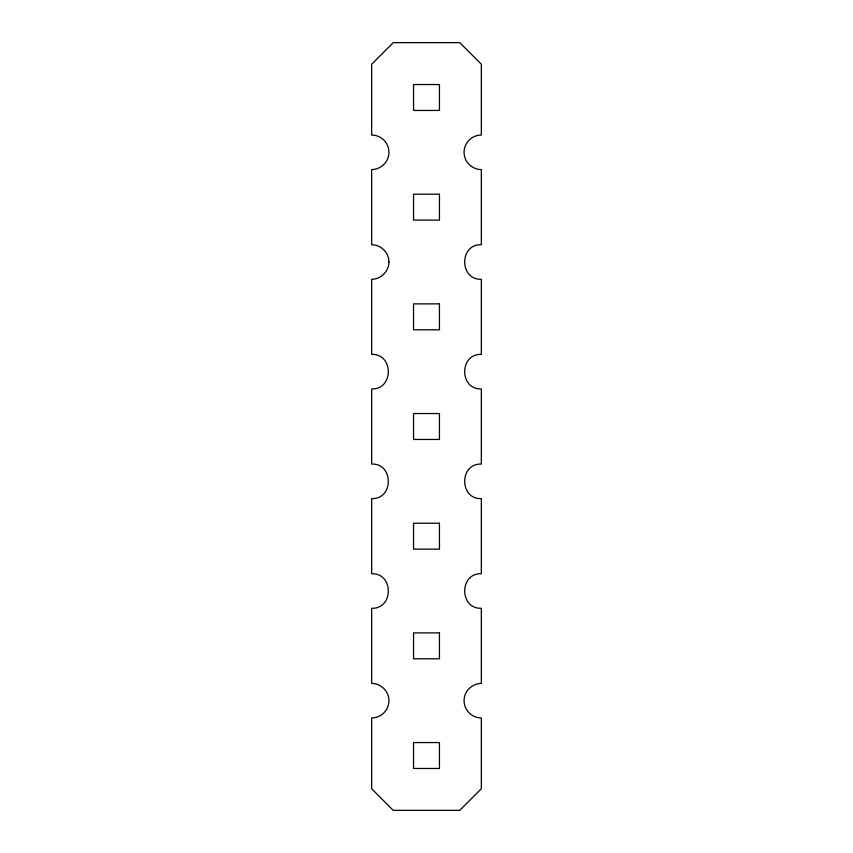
<?xml version="1.0" encoding="UTF-8"?>
<svg xmlns="http://www.w3.org/2000/svg" width="853" height="853" viewBox="0 0 853 853"><rect width="100%" height="100%" fill="white"/><g stroke="black" fill="none" stroke-linecap="round" stroke-linejoin="round"><path stroke-width="1.28" d="M388.936 261.988C388.989 271.233 380.907 279.326 371.663 279.262L371.663 354.39C393.851 353.558 393.851 389.778 371.663 388.936L371.663 464.064C393.851 463.222 393.851 499.442 371.663 498.61L371.663 573.738C393.851 572.896 393.851 609.117 371.663 608.274L371.663 683.402C379.297 683.445 386.334 688.84 388.35 696.208A17.273 17.273 0 0 1 371.663 717.949L371.663 788.758L393.254 810.35L459.746 810.35L481.337 788.758L481.337 717.949A17.273 17.273 0 0 1 464.65 696.208C466.666 688.84 473.703 683.445 481.337 683.402L481.337 608.274C459.149 609.117 459.149 572.896 481.337 573.738L481.337 498.61C459.149 499.442 459.149 463.222 481.337 464.064L481.337 388.936C459.149 389.778 459.149 353.558 481.337 354.39L481.337 279.262C459.149 280.104 459.149 243.883 481.337 244.726L481.337 169.598C473.703 169.555 466.666 164.16 464.65 156.792A17.273 17.273 0 0 1 481.337 135.051L481.337 64.242L459.746 42.65L393.254 42.65L371.663 64.242L371.663 135.051A17.273 17.273 0 0 1 388.35 156.792C386.334 164.16 379.297 169.555 371.663 169.598L371.663 244.726C380.907 244.662 388.989 252.755 388.936 261.988M439.455 84.532L413.545 84.532L413.545 110.442L439.455 110.442L439.455 84.532M439.455 194.207L413.545 194.207L413.545 220.106L439.455 220.106L439.455 194.207M439.455 303.871L413.545 303.871L413.545 329.78L439.455 329.78L439.455 303.871M439.455 413.545L413.545 413.545L413.545 439.455L439.455 439.455L439.455 413.545M439.455 523.22L413.545 523.22L413.545 549.129L439.455 549.129L439.455 523.22M439.455 632.894L413.545 632.894L413.545 658.793L439.455 658.793L439.455 632.894M439.455 742.558L413.545 742.558L413.545 768.468L439.455 768.468L439.455 742.558"/></g></svg>
